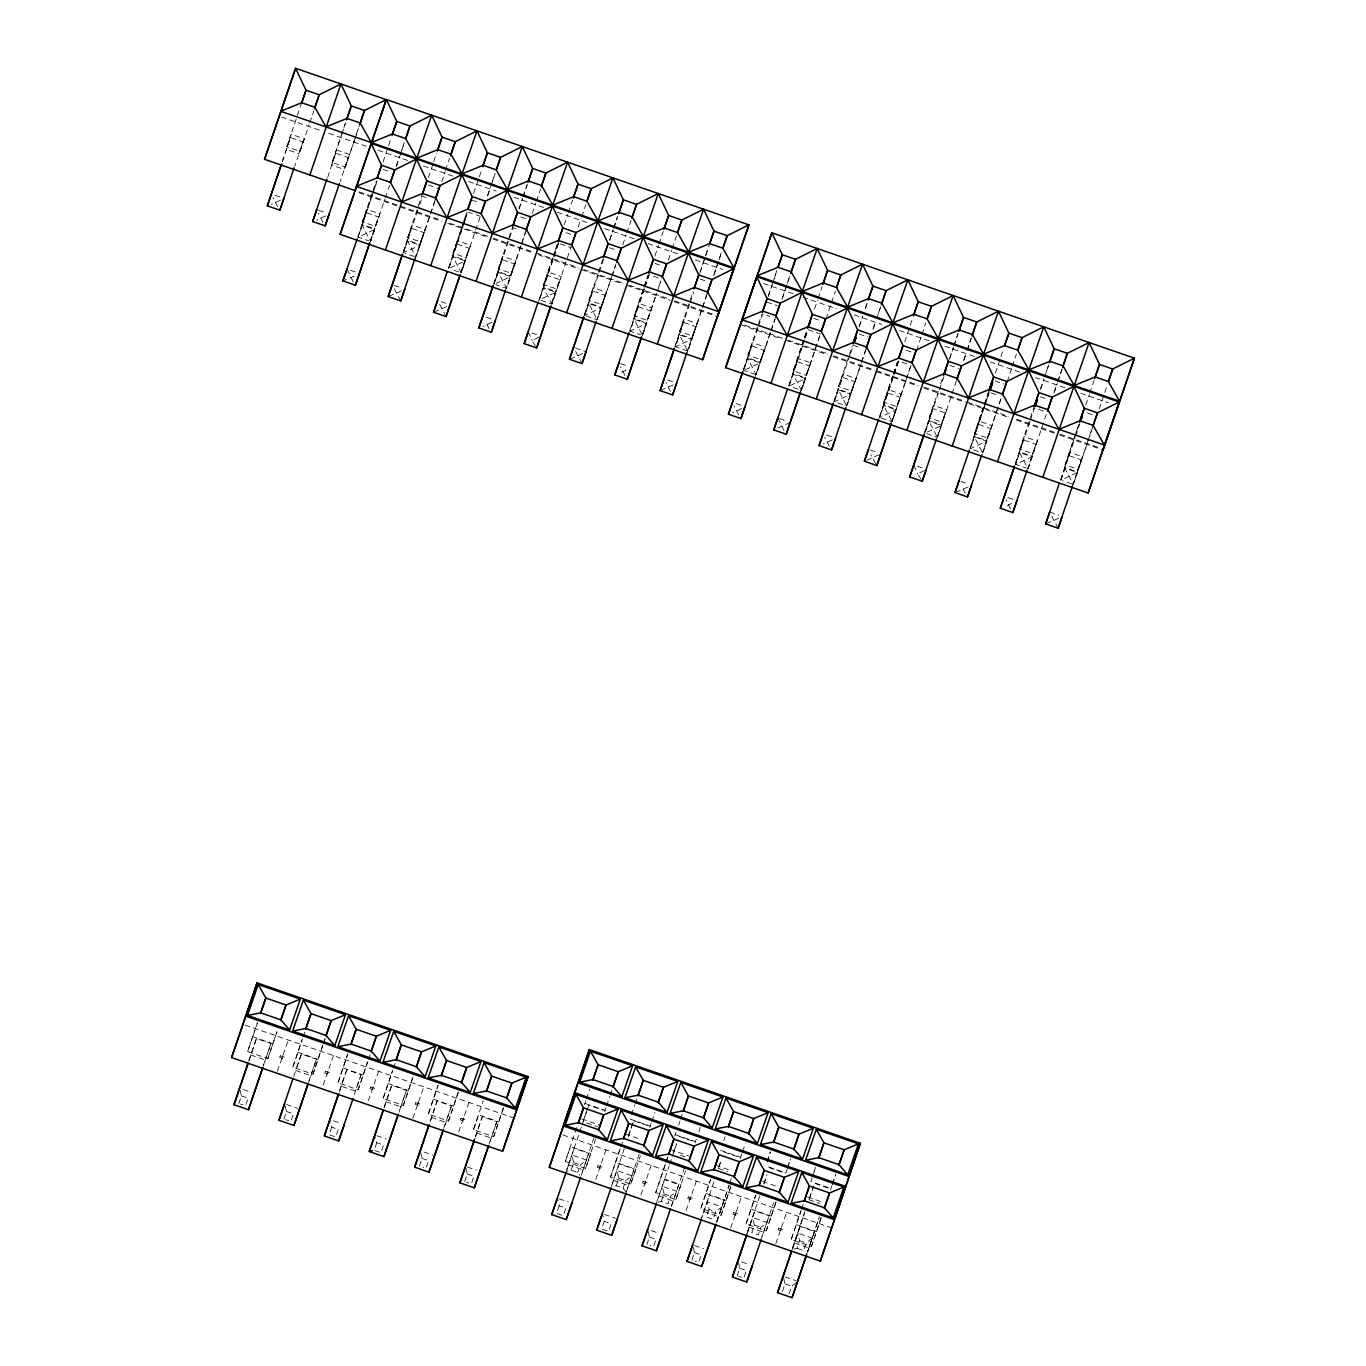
<?xml version="1.0" encoding="UTF-8"?>
<svg xmlns="http://www.w3.org/2000/svg" width="1366" height="1366" viewBox="0 0 1366 1366"><rect width="100%" height="100%" fill="white"/><g stroke="black" fill="none" stroke-linecap="round" stroke-linejoin="round"><path stroke-width="0.75" stroke-dasharray="5 3.75" d="M286.843 146.777L291.18 134.261L304.379 138.82L300.042 151.353L286.843 146.777L301.664 102.74M282.284 161.495L290.463 137.539L302.962 141.859L294.817 166.071M282.318 161.751L290.463 137.539M300.042 151.353L309.092 124.818M309.775 122.803L313.821 110.8M354.409 140.476L345.359 167.011L332.143 162.452L346.981 118.398M332.143 162.452L341.21 135.917M341.876 133.919L345.256 123.896M327.635 177.409L335.78 153.214L348.279 157.534L340.134 181.729M345.359 167.011L355.467 136.976M356.133 134.978L360.18 122.974M355.092 138.478L358.455 128.472M362.4 221.838L366.737 209.322L379.936 213.881L375.599 226.415L362.4 221.838L376.179 181.285M357.892 236.813L366.037 212.601L378.519 216.921L370.374 241.133M382.992 161.991L391.376 137.454M372.372 194.74L358.114 237.103L368.82 240.792M373.055 192.726L377.118 180.619M373.755 190.967L358.114 237.103L374.711 229.573L362.229 225.253L370.596 241.406L374.711 229.573M374.438 188.952L377.153 180.875M370.34 240.877L378.519 216.921M370.596 241.406L384.853 199.06M385.332 197.865L389.651 185.195M396.191 166.567L399.555 156.544M400.238 154.546L404.268 142.542M396.481 166.054L401.211 152.036M401.877 150.038L404.575 142.03M407.717 237.513L412.054 224.997L425.253 229.556L420.916 242.072L407.717 237.513L421.855 195.475M403.158 252.232L411.337 228.276L423.836 232.596L415.008 258.823M403.192 252.488L411.337 228.276M428.309 177.665L433.312 163.135M433.688 161.649L436.693 153.129M434.951 200.87L420.028 245.231L403.431 252.761L419.038 206.386M419.755 204.61L422.435 196.294L426.004 197.524M434.917 200.614L415.913 257.081L405.207 253.376M441.799 181.729L445.179 171.706M445.555 170.221L449.585 158.2M466.796 212.635L457.371 240.655L470.57 245.231L466.233 257.747L453.017 253.188L466.506 213.147M448.509 268.146L456.654 243.951L469.153 248.27L461.008 272.466M473.609 193.34L478.629 178.809M479.312 176.812L482.01 168.803M464.389 222.299L452.846 256.586L465.345 260.906L448.748 268.436L463.006 226.073M463.672 224.058L467.07 213.984M465.072 220.285L467.104 214.24M460.957 272.21L469.153 248.27M479.995 217.194L461.23 272.756L450.524 269.051M487.491 195.901L491.538 183.881M492.204 181.883L494.902 173.875M487.799 195.389L490.479 187.381M491.162 185.383L495.209 173.362M498.334 268.846L502.688 256.33L515.887 260.889L511.533 273.422L498.334 268.846L512.796 226.295M493.792 283.565L501.971 259.608L514.453 263.928L506.308 288.141M518.926 208.998L522.307 198.992M522.973 196.994L527.02 184.973M493.826 283.821L501.971 259.608M519.234 208.503L522.597 198.48M523.28 196.482L527.31 184.461M276.888 1032.115L267.821 1058.582L247.622 1051.598L257.406 1022.536M247.622 1051.598L257.337 1023.202M526.371 229.368L506.547 288.414L495.841 284.726M520.839 246.324L506.547 288.414L498.163 272.261L510.662 276.581L496.063 283.377M521.522 244.309L525.586 232.203M532.125 213.574L535.796 203.056M536.479 201.041L540.526 189.037M248.749 1060.904L256.449 1038.502L270.929 1043.522L263.553 1065.429M249.073 1060.426L256.449 1038.502M263.228 1065.907L270.929 1043.522M267.821 1058.582L276.957 1031.45M281.942 1058.24L282.318 1057.113M282.506 1056.584L282.899 1055.44M552.718 257.986L547.988 272.005L561.204 276.564L556.85 289.08L543.651 284.521L552.41 258.498M555.108 250.49L557.123 244.48M553.384 255.988L557.43 243.968M538.46 301.51L547.288 275.283L559.77 279.603L551.625 303.798M564.243 224.673L567.915 214.155M568.29 212.652L572.627 200.136M558.37 243.302L539.365 299.769L551.864 304.089L555.962 292.239L543.48 287.919L558.421 243.558M322.7 1045.793L313.002 1074.188L292.802 1067.205L301.92 1040.089M292.802 1067.205L302.501 1038.809M303.15 1036.879L305.113 1031.074M551.591 303.542L559.77 279.603M571.671 245.043L551.864 304.089L543.48 287.919L539.365 299.769L555.962 292.239M578.125 227.234L581.113 218.714M581.796 216.716L585.826 204.695M293.69 1076.442L301.391 1054.04L316.417 1059.248L309.04 1081.155M308.716 1081.633L316.417 1059.248M313.002 1074.188L322.769 1045.144M323.435 1043.197L325.381 1037.392M323.349 1043.863L325.313 1038.058M327.106 1073.864L327.481 1072.72M327.686 1072.208L328.062 1071.064M588.968 300.196L593.305 287.663L606.504 292.239L602.167 304.755L588.968 300.196L598.035 273.644M598.393 272.158L602.748 259.642M584.426 314.897L592.605 290.958L605.087 295.278L596.942 319.473M609.56 240.348L612.924 230.325M613.607 228.327L617.637 216.323M584.46 315.153L592.605 290.958M609.851 239.835L613.232 229.829M613.897 227.815L617.278 217.809M603.687 258.977L584.682 315.444L597.181 319.764L611.473 277.657M367.881 1061.416L358.165 1089.812L337.965 1082.828L347.749 1053.767M337.965 1082.828L347.681 1054.432M615.946 264.201L597.181 319.764L588.797 303.594L601.279 307.913L584.682 315.444L588.797 303.594M612.139 275.642L615.537 265.55M622.759 244.907L626.123 234.901M626.806 232.886L631.143 220.37M339.758 1090.136L346.793 1069.749L361.102 1074.683L353.384 1097.086M339.417 1091.656L346.793 1069.749M358.165 1089.812L367.3 1062.697M368.53 1059.487L370.476 1053.664M372.269 1089.487L372.662 1088.343M372.85 1087.814L373.225 1086.687M643.335 289.319L638.622 303.337L651.821 307.896L647.484 320.429L634.285 315.853L647.757 275.812M644.018 287.321L648.065 275.3M629.777 330.828L637.922 306.616L650.404 310.936L642.225 334.892M654.877 256.005L658.549 245.487M658.924 244.002L663.261 231.469M644.257 288.755L629.999 331.101L640.705 334.807M644.94 286.74L649.004 274.634L661.503 278.954M644.291 289.011L629.999 331.101L646.596 323.588L634.114 319.268L642.498 335.421L646.596 323.588M644.974 286.997L649.038 274.89M413.044 1077.04L403.329 1105.436L383.129 1098.452L392.264 1071.337M383.129 1098.452L392.845 1070.056M393.493 1068.11L395.457 1062.304M642.259 335.148L656.243 294.39M658.941 286.382L662.305 276.376M642.498 335.421L656.739 293.075M657.456 291.317L660.82 280.969M668.367 260.069L671.748 250.063M672.123 248.561L676.46 236.045M384.034 1107.672L391.735 1085.287L406.402 1090.358L399.026 1112.265M384.358 1107.211L391.735 1085.287M399.367 1110.763L406.402 1090.358M403.329 1105.436L412.464 1078.32M417.45 1105.094L418.406 1102.311L418.013 1103.438M679.602 331.528L683.939 319.012L697.138 323.571L692.801 336.087L679.602 331.528L693.074 291.487M675.043 346.23L683.222 322.291L695.721 326.611L686.859 352.565M700.195 271.68L704.907 257.662M705.573 255.664L708.271 247.656M675.077 346.486L683.222 322.291M699.819 273.166L705.197 257.149M705.88 255.152L709.244 245.146M689.574 304.43L675.316 346.776L687.798 351.096L702.09 308.989M690.291 302.654L693.638 292.324M458.208 1092.663L448.509 1121.059L428.309 1114.075L438.093 1085.014M428.309 1114.075L438.008 1085.68M706.803 294.629L687.798 351.096L679.431 334.926L691.913 339.246L675.316 346.776L679.431 334.926M702.773 306.974L706.837 294.885M714.059 274.242L722.153 250.217M713.684 275.727L718.414 261.726M719.079 259.711L721.777 251.703M430.102 1121.384L437.137 1100.979L451.429 1105.931L444.052 1127.838M430.427 1120.905L437.137 1100.979M443.728 1128.316L451.429 1105.931M448.509 1121.059L458.293 1091.997M462.613 1120.718L463.006 1119.574M463.194 1119.061L463.569 1117.917M503.388 1108.27L493.672 1136.666L473.473 1129.682L483.257 1100.637M475.266 1137.007L482.3 1116.603L496.78 1121.606L489.404 1143.53M475.59 1136.529L482.3 1116.603M747.919 355.16L752.273 342.627L765.472 347.203L761.118 359.719L747.919 355.16L761.699 314.607M743.377 369.862L751.556 345.922L764.038 350.242L755.227 376.453M768.512 295.312L771.892 285.289M772.558 283.291L777.271 269.273M743.411 370.118L751.556 345.922M768.136 296.798L773.532 280.781M774.198 278.784L776.895 270.775M757.891 328.045L743.65 370.408L756.132 374.728L770.424 332.621M758.608 326.286L762.655 313.924L769.792 316.4M489.079 1144.008L496.78 1121.606M493.672 1136.666L503.456 1107.621M770.39 332.365L756.132 374.728L747.748 358.558L760.247 362.878L743.65 370.408L747.748 358.558M771.073 330.35L774.898 319.166M771.107 330.606L775.171 318.5M782.394 297.873L789.804 275.847M782.018 299.359L786.731 285.34M787.414 283.343L790.111 275.334M803.652 340.288L797.573 358.302L810.789 362.861L806.435 375.394L793.236 370.818L808.057 326.781M804.318 338.273L807.016 330.265M788.728 385.793L796.873 361.58L809.355 365.9L800.493 391.871M814.512 308.972L817.5 300.452M818.166 298.454L822.212 286.433M804.608 339.946L793.065 374.233L805.547 378.553L788.95 386.066L802.525 345.735M805.24 337.675L807.955 329.599L820.454 333.919M805.291 337.931L808.006 329.855M801.21 390.113L819.924 335.336M819.771 335.934L801.449 390.386L790.743 386.698M825.986 319.029L835.411 291.009M565.353 1161.459L570.493 1146.62L590.693 1153.604L585.553 1168.442L565.353 1161.459L577.733 1124.645M584.46 1104.735L585.758 1100.859M586.407 1098.93L589.668 1089.231M581.335 1127.121L566.258 1171.43L571.09 1170.184L577.767 1172.489L579.747 1175.136M582.018 1125.14L588.712 1105.214L603.209 1110.216M838.553 386.493L842.89 373.977L856.089 378.536L851.752 391.052L838.553 386.493L852.333 345.94M834.011 401.194L842.19 377.255L854.672 381.575L846.527 405.77M859.146 326.645L862.509 316.639M865.207 308.631L867.222 302.62M834.045 401.45L842.19 377.255M859.436 326.132L862.817 316.127M865.515 308.118L867.53 302.108M849.891 355.348L834.267 401.741L846.766 406.061L861.058 363.954M850.591 353.589L853.272 345.274L858.633 347.118M581.284 1175.289L593.817 1138.117M585.553 1168.442L595.9 1138.1M604.66 1111.719L605.958 1107.843M606.606 1105.914L609.868 1096.215M610.448 1094.951L612.48 1088.48M865.771 349.594L846.766 406.061L838.383 389.891L850.864 394.211L834.267 401.741L838.383 389.891M861.724 361.939L865.805 349.85M873.028 329.206L875.708 321.198M878.406 313.19L880.438 307.179M873.318 328.694L876.016 320.686M876.682 318.688L880.728 306.667M599.657 1168.101L600.033 1166.974M600.237 1166.444L600.613 1165.318M620.232 1148.686L615.656 1162.244L635.856 1169.228L630.716 1184.066L610.517 1177.065L619.652 1149.95M620.881 1146.74L622.828 1140.934M631.587 1114.536L634.849 1104.855M635.429 1103.574L637.444 1097.103M624.279 1148.652L611.2 1186.986L619.122 1163.917L634.148 1169.108L626.243 1192.177L623.101 1188.164L616.186 1185.773L612.873 1186.576M628.292 1136.683L633.67 1120.752L648.696 1125.943M892.92 375.616L888.207 389.634L901.406 394.211L897.069 406.726L883.87 402.167L892.63 376.128M893.296 374.13L897.342 362.11M893.603 373.618L897.65 361.614M879.362 417.125L887.507 392.93L899.989 397.25L891.81 421.189M904.753 341.807L912.847 317.783M898.589 360.931L879.584 417.415L892.066 421.735L896.181 409.885L883.7 405.565L898.623 361.187M626.243 1192.177L639.971 1151.845M630.716 1184.066L640.432 1155.67M649.823 1127.343L651.138 1123.467M651.787 1121.52L654.98 1112.505M891.844 421.445L910.541 366.686M911.088 365.251L892.066 421.735L883.7 405.565L879.584 417.415L896.181 409.885M916.62 350.379L921.333 336.36M921.999 334.363L925.738 322.854M644.82 1183.724L645.213 1182.58M645.401 1182.068L645.794 1180.924M665.396 1164.293L660.837 1177.851L681.036 1184.834L675.897 1199.672L655.68 1192.689L665.464 1163.627M666.113 1161.698L668.076 1155.892M666.045 1162.364L668.008 1156.541M674.804 1135.966L676.102 1132.107M678.646 1125.021L679.944 1121.145M680.592 1119.198L682.556 1113.392M656.602 1202.678L668.999 1166.342M669.664 1164.344L671.679 1158.368M672.345 1156.37L676.375 1144.418M929.187 417.825L933.524 405.309L946.723 409.868L942.386 422.401L929.187 417.825L938.237 391.291M940.628 383.795L942.95 377.272M923.945 434.559L932.807 408.588L945.306 412.908L937.161 437.12M949.78 357.977L953.144 347.971M953.81 345.974L957.856 333.953M924.662 432.8L932.807 408.588M949.404 359.48L953.434 347.459M954.117 345.461L958.164 333.441M943.906 376.606L924.902 433.073L937.383 437.393L941.498 425.56L929.017 421.24L924.902 433.073L941.498 425.56M684.639 1167.298L670.911 1207.629L678.817 1184.544L664.508 1179.609L657.234 1200.851M675.897 1199.672L685.664 1170.628M695.004 1142.966L696.301 1139.09M698.846 1132.004L700.212 1127.462M956.388 380.926L937.383 437.393L929.017 421.24M963.645 360.539L966.343 352.53M967.008 350.533L971.055 338.512M963.952 360.026L966.65 352.018M967.316 350.02L971.363 338.017M690.001 1199.348L690.376 1198.204M690.581 1197.692L690.957 1196.548M730.776 1186.9L721.06 1215.296L700.86 1208.312L710.644 1179.251M700.86 1208.312L710.559 1179.917M723.809 1140.627L725.107 1136.751M713.94 1181.88L701.543 1218.216L709.466 1195.148L724.117 1200.219L716.211 1223.287L728.949 1185.432M718.636 1167.93L721.316 1159.956M983.554 406.966L978.841 420.967L992.04 425.543L987.703 438.059L974.487 433.5L989.325 389.447M984.237 404.951L988.267 392.947M969.98 448.458L978.124 424.263L990.623 428.582L982.478 452.778M995.387 373.14L1003.481 349.115M985.825 402.355L970.219 448.748L980.925 452.453M986.508 400.34L989.223 392.281M984.51 406.641L970.219 448.748L986.815 441.218L974.317 436.898L982.7 453.068L986.815 441.218M985.176 404.626L989.257 392.537M729.632 1183.434L731.63 1177.458M716.74 1222.143L729.29 1184.954M721.06 1215.296L730.844 1186.234M740.167 1158.573L742.062 1153.433M742.711 1151.487L745.392 1143.086M987.703 438.059L998.478 406.026M999.144 404.029L1002.524 394.023M982.7 453.068L1001.705 396.601M1007.237 381.712L1011.66 368.205M1012.326 366.208L1016.372 354.187M735.164 1214.955L735.557 1213.828M735.745 1213.298L736.12 1212.171M775.939 1202.524L766.224 1230.92L746.024 1223.936L755.808 1194.874M767.094 1161.407L770.356 1151.709M746.024 1223.936L755.74 1195.54M767.026 1162.056L770.287 1152.375M747.151 1233.242L754.852 1210.839L769.16 1215.791L761.886 1237.033M746.946 1233.908L759.684 1196.053M764.038 1183.622L766.719 1175.648M1019.804 449.175L1024.159 436.642L1037.357 441.201L1033.003 453.734L1019.804 449.175L1033.96 407.119M1015.262 463.877L1023.441 439.937L1035.923 444.24L1027.778 468.453M1040.397 389.327L1043.778 379.304M1046.458 371.296L1048.49 365.285M1015.297 464.133L1023.441 439.937M1040.704 388.815L1044.068 378.792M1044.751 376.794L1048.781 364.79M1029.776 422.06L1015.536 464.423L1026.242 468.111M1030.493 420.301L1034.54 407.939L1043.453 411.029M761.255 1238.86L773.651 1202.524M766.224 1230.92L776.008 1201.858M787.294 1168.391L790.555 1158.692M787.226 1169.04L785.928 1172.916L767.555 1166.564M787.875 1167.11L790.487 1159.358M1028.017 468.743L1032.133 456.893L1019.634 452.573L1028.017 468.743L1047.842 409.68M1054.279 391.888L1056.977 383.88M1057.643 381.865L1062.355 367.864M1053.903 393.374L1057.267 383.368M1057.95 381.353L1061.997 369.349M780.345 1230.578L780.72 1229.451M780.908 1228.922L781.301 1227.778M821.103 1218.148L811.404 1246.526L791.204 1239.543L800.971 1210.498M814.221 1171.208L815.519 1167.332M791.204 1239.543L800.903 1211.147M801.552 1209.217L803.515 1203.412M812.189 1177.68L810.892 1181.556L831.091 1188.54M812.838 1175.75L815.451 1167.998M792.109 1249.531L804.847 1211.676M792.639 1248.387L804.506 1213.196M809.201 1199.246L814.563 1183.297L829.06 1188.318M1078.901 424.28L1069.458 452.317L1082.675 456.876L1078.32 469.409L1065.121 464.833L1078.594 424.792M1060.614 479.808L1068.758 455.595L1081.24 459.915L1072.378 485.886M1085.714 404.985L1089.385 394.467M1089.761 392.981L1094.098 380.448M1060.836 480.081L1064.951 468.248L1077.433 472.551L1060.836 480.081L1075.093 437.735M1075.81 435.976L1079.84 423.614M807.272 1252.554L819.344 1216.679M807.801 1251.393L819.002 1218.199M811.404 1246.526L821.171 1217.482M830.511 1189.82L831.809 1185.944M832.457 1183.998L835.719 1174.316M832.389 1184.663L835.65 1174.982M1078.32 469.409L1093.142 425.355M1092.339 427.934L1073.335 484.401L1062.628 480.695M1099.22 409.049L1106.631 387.022M302.962 141.859L298.847 153.709L286.365 149.389M335.78 153.214L331.682 165.064L344.164 169.384L348.279 157.534M366.037 212.601L361.922 224.451L374.404 228.771M403.431 252.761L407.546 240.911L420.028 245.231L415.913 257.081L407.546 240.911M423.836 232.596L419.721 244.446L407.239 240.126M453.017 253.188L457.371 240.655M456.654 243.951L452.556 255.801L465.038 260.103M448.748 268.436L452.846 256.586L461.23 272.756L465.345 260.906M498.163 272.261L494.065 284.111L513.07 227.627L518.414 229.488M514.453 263.928L510.355 275.778L497.856 271.458M238.828 1103.489L241.441 1095.925L239.682 1088.326M543.651 284.521L547.988 272.005M547.288 275.283L543.173 287.133L555.672 291.453M277.4 1071.303L288.26 1040.004M301.391 1054.04L295.705 1070.466L310.731 1075.657M283.906 1119.078L286.536 1111.514L285.101 1105.777M323.23 1085.065L333.441 1055.611M605.087 295.278L600.972 307.111L588.49 302.791M331.733 1127.138L329.121 1134.702L335.695 1136.99L338.324 1129.426L331.733 1127.138L330.452 1121.452M361.102 1074.683L355.399 1091.11L341.09 1086.158M634.285 315.853L638.622 303.337M637.922 306.616L633.807 318.466L646.289 322.786M368.393 1100.672L378.604 1071.234M376.777 1142.727L374.164 1150.274L380.909 1152.614L383.539 1145.05L376.777 1142.727L375.428 1137.007M412.908 1118.156L423.767 1086.858M695.721 326.611L691.606 338.461L679.124 334.141M419.447 1165.949L422.077 1158.385L420.796 1152.699M458.737 1131.919L468.948 1102.482M473.473 1129.682L478.629 1114.844L498.829 1121.845M464.679 1181.573L467.292 1174.026L465.977 1168.323M764.038 350.242L759.94 362.075L747.441 357.755M793.236 370.818L797.573 358.302M796.873 361.58L792.758 373.43L805.257 377.75M788.95 386.066L793.065 374.233L801.449 390.386L805.547 378.553M583.026 1121.623L588.712 1105.214M566.89 1169.62L574.164 1148.362L588.661 1153.382L581.37 1174.623M571.09 1170.184L573.703 1162.62L571.961 1155.021L586.441 1160.024L580.379 1164.925L577.767 1172.489M559.172 1205.785L556.543 1213.35L563.219 1215.655L565.831 1208.09L559.172 1205.785L557.413 1198.187M854.672 381.575L850.557 393.425L838.075 389.105M595.781 1179.302L605.992 1149.865M610.517 1177.065L615.656 1162.244M628.599 1135.334L633.67 1120.752M883.87 402.167L888.207 389.634M887.507 392.93L883.392 404.763L895.874 409.083M616.186 1185.773L618.798 1178.226L616.903 1170.56L631.929 1175.767L625.73 1180.617L623.101 1188.164M604.25 1221.375L601.638 1228.939L608.553 1231.329L611.183 1223.765L604.25 1221.375L602.833 1215.638M640.944 1194.926L651.155 1165.471M655.68 1192.689L660.837 1177.851M673.37 1152.87L676.529 1143.735M661.383 1201.414L663.996 1193.85L662.288 1186.269L676.597 1191.203L670.586 1196.121L667.974 1203.685L661.383 1201.414L658.19 1202.251M646.835 1244.563L649.465 1237.015L648.167 1231.312M945.306 412.908L941.191 424.758L928.709 420.438M686.108 1210.532L696.318 1181.095M718.943 1166.581L721.47 1159.29M974.487 433.5L978.841 420.967M978.124 424.263L974.026 436.113L986.508 440.433L990.623 428.582M709.039 1209.422L706.427 1216.986L713.172 1219.326L715.801 1211.762L721.914 1206.878L707.246 1201.807L709.039 1209.422L715.801 1211.762M691.879 1260.135L694.509 1252.588L693.143 1246.868M730.639 1228.017L741.499 1196.718M763.714 1184.1L766.872 1174.982M747.578 1232.098L752.632 1217.499L766.941 1222.45L760.93 1227.368L758.318 1234.932L751.727 1232.644L754.339 1225.08L752.632 1217.499M1019.634 452.573L1015.536 464.423L1032.133 456.893M737.179 1275.81L739.791 1268.246L738.511 1262.56M1035.923 444.24L1031.825 456.09L1019.326 451.77M775.803 1243.641L786.662 1212.342M809.509 1197.897L813.299 1186.952M792.741 1247.704L797.812 1233.122L812.292 1238.125L807.869 1250.897M1065.121 464.833L1069.458 452.317M1068.758 455.595L1064.643 467.445L1077.142 471.765L1081.24 459.915M793.714 1249.122L796.941 1248.285L799.554 1240.721L797.812 1233.122M782.394 1291.433L785.023 1283.886L783.691 1278.183M812.292 1238.125L806.23 1243.026L803.618 1250.59L796.941 1248.285M789.07 1293.756L791.682 1286.191L797.744 1281.291M1077.433 472.551L1073.335 484.401L1064.951 468.248M280.525 200.187L271.356 204.405M325.825 215.845L316.673 220.08M354.357 276.171L342.917 280.935M401.399 290.907L388.234 296.593M446.699 306.582L433.551 312.268M492.016 322.256L482.864 326.474M535.54 346.11L532.194 340.68L539.058 336.992M582.65 353.589L571.483 358.541M626.243 370.186L618.815 373.481M673.284 384.922L660.12 390.608M741.601 408.554L732.449 412.771M790.351 422.384L773.754 429.897M832.236 439.886L823.083 444.121M879.26 454.639L864.388 461.247M921.077 479.415L917.713 473.985L926.302 469.375M968.17 486.894L957.02 491.845M1011.779 503.491L1004.334 506.786M1058.804 518.226L1045.639 523.912M378.092 150.26L407.649 160.471M423.409 165.935L452.966 176.146M468.726 181.593L496.302 191.138M514.043 197.267L543.6 207.478M557.379 212.259L588.9 223.153M604.66 228.6L634.217 238.828M648.013 243.592L679.534 254.486M695.294 259.933L722.887 269.478M763.628 283.565L793.185 293.792M803.02 297.19L836.521 308.767M854.245 314.897L881.838 324.442M899.562 330.572L929.119 340.8M944.879 346.247L974.436 356.458M990.196 361.905L1019.753 372.133M1035.513 377.579L1065.07 387.79M1080.83 393.254L1108.407 402.782M281.43 116.981L320.822 130.607M328.711 133.339L366.139 146.282M336.497 149.936L349.696 154.495M383.009 169.401L390.147 171.86M428.326 185.059L439.032 188.764M471.851 200.119L478.988 202.578M520.736 217.023L526.098 218.867M566.053 232.681L571.415 234.542M609.577 247.741L616.715 250.2M654.895 263.416L662.032 265.875M700.212 279.074L707.349 281.55M766.753 302.091L777.459 305.796M813.863 318.38L819.207 320.225M859.163 334.038L868.093 337.129M906.273 350.328L911.617 352.172M949.797 365.371L958.71 368.461M995.114 381.046L1004.027 384.136M1040.431 396.721L1047.568 399.179M1087.524 413.01L1092.885 414.854M467.753 211.969L480.234 216.272M560.162 243.916L570.868 247.622M902.158 362.178L907.519 364.022M990.999 392.896L996.36 394.74M359.241 191.889L398.65 205.498M400.631 206.181L442.003 220.489M449.875 223.221L489.284 236.847M493.228 238.213L532.62 251.822M536.565 253.188L577.938 267.497M583.845 269.546L623.255 283.172M629.163 285.204L668.572 298.83M674.48 300.879L713.889 314.504M744.777 325.193L782.206 338.136M788.114 340.168L827.523 353.794M833.431 355.843L874.803 370.152M876.784 370.835L918.157 385.144M924.065 387.176L965.438 401.484M967.401 402.167L1008.774 416.476M1016.663 419.208L1056.072 432.834M1059.999 434.183L1099.408 447.809M358.951 192.726L398.36 206.351M400.323 207.034L441.696 221.343M447.621 223.375L487.013 237.001M492.921 239.05L532.33 252.676M538.238 254.725L579.611 269.034M581.592 269.7L622.964 284.008M626.909 285.374L670.245 300.366M674.189 301.732L717.526 316.707M740.543 324.664L781.915 338.973M785.86 340.339L827.233 354.648M833.14 356.697L872.55 370.323M876.494 371.672L917.867 385.98M923.775 388.029L965.147 402.338M969.092 403.704L1008.484 417.33M1016.372 420.045L1055.764 433.671M1059.709 435.037L1103.062 450.029M275.027 195.253L283.957 198.343M318.568 210.296L325.706 212.772M350.584 270.314L357.721 272.79M394.125 285.374L401.262 287.833M441.218 301.647L446.58 303.508M486.535 317.322L491.88 319.166M531.852 332.997L537.197 334.841M575.376 348.04L586.082 351.745M620.693 363.715L627.831 366.173M667.786 380.004L674.924 382.463M736.12 403.619L743.258 406.095M779.644 418.679L786.782 421.138M826.754 434.969L833.892 437.427M870.279 450.012L877.416 452.488M917.371 466.301L924.509 468.76M960.913 481.344L968.05 483.82M1008.006 497.634L1015.143 500.11M1049.754 512.062L1058.667 515.153M585.041 1103.455L605.24 1110.438M630.204 1119.078L650.404 1126.062M675.385 1134.702L695.584 1141.686M720.548 1150.326L740.748 1157.309M679.056 1136.444L693.365 1141.395M723.997 1151.982L738.665 1157.053M769.4 1167.691L783.708 1172.626M581.728 1118.925L600.101 1125.277M625.065 1133.917L641.593 1139.637M670.228 1149.54L688.601 1155.875M715.408 1165.147L731.937 1170.867M762.416 1181.402L777.1 1186.491M807.579 1197.026L822.281 1202.097M586.646 1122.869L597.505 1126.626M680.524 1155.329L687.679 1157.805M718.311 1168.408L727.48 1171.567M808.877 1199.724L819.737 1203.48M245.06 1025.063L514.111 1118.088M562.775 1134.924L831.843 1227.949M252.778 1036.76L272.978 1043.744M297.942 1052.383L318.141 1059.367M343.105 1067.99L363.305 1074.974M388.286 1083.614L408.485 1090.597M433.449 1099.237L453.649 1106.221M706 1193.474L726.2 1200.458M751.18 1209.098L771.38 1216.082M796.344 1224.721L816.544 1231.705M573.703 1162.62L580.379 1164.925M618.798 1178.226L625.73 1180.617M663.996 1193.85L670.586 1196.121M754.339 1225.08L760.93 1227.368M799.554 1240.721L806.23 1243.026M250.763 1054.928L265.243 1059.931M386.049 1101.696L400.716 1106.767M431.434 1117.405L445.743 1122.34M476.614 1133.012L491.094 1138.032M568.478 1164.788L582.958 1169.791M613.419 1180.326L628.445 1185.517M658.822 1196.018L673.131 1200.97M703.763 1211.557L718.431 1216.628M749.166 1227.266L763.457 1232.2M243.302 1089.573L250.541 1092.083M286.519 1104.513L297.788 1108.407M333.594 1120.786L340.749 1123.262M376.811 1135.727L385.963 1138.902M423.938 1152.033L432.885 1155.124M467.343 1167.042L476.392 1170.167M559.223 1198.802L568.273 1201.943M604.233 1214.374L615.503 1218.267M651.326 1230.664L658.48 1233.122M694.526 1245.587L703.695 1248.763M741.67 1261.894L748.824 1264.37M785.074 1276.903L795.934 1280.659M241.441 1095.925L248.117 1098.23L245.487 1105.794L240.484 1104.052M286.536 1111.514L293.451 1113.905L290.838 1121.469L285.648 1119.676M422.077 1158.385L428.668 1160.656L426.038 1168.22L422.743 1167.076M467.292 1174.026L473.968 1176.331L471.338 1183.878L466.335 1182.153M649.465 1237.015L656.039 1239.286L653.426 1246.851L650.131 1245.707M694.509 1252.588L701.253 1254.91L698.641 1262.474L695.26 1261.313M739.791 1268.246L746.382 1270.517L743.77 1278.081L738.818 1276.373M785.023 1283.886L791.682 1286.191M1058.138 528.232L1050.539 513.855M1010.584 508.955L1005.991 499.973M965.267 493.28L961.459 486.091M875.76 463.757L870.842 454.758M829.316 446.272L824.74 437.291M784.016 430.597L777.869 418.064M738.699 414.94L734.105 405.958M670.365 391.308L665.788 382.326M625.047 375.633L620.471 366.669M581.967 363.595L573.6 347.425M489.113 328.625L485.306 321.437M446.033 316.588L437.649 300.418M400.716 300.913L393.118 286.536M322.922 222.231L318.346 213.267M353.162 281.635L347.015 269.085M277.605 206.556L273.029 197.592M913.803 465.072L917.713 473.985M528.283 331.75L532.194 340.68M280.252 1055.798L279.671 1057.455L284.196 1059.026L284.777 1057.369L280.252 1055.798M325.415 1071.422L324.852 1073.078L329.36 1074.649L329.94 1072.976L325.415 1071.422M370.596 1087.046L370.015 1088.702L374.54 1090.256L375.104 1088.6L370.596 1087.046M415.759 1102.652L415.196 1104.326L419.704 1105.879L420.284 1104.223L415.759 1102.652M460.94 1118.276L460.359 1119.932L464.867 1121.503L465.447 1119.847L460.94 1118.276M597.966 1165.659L597.403 1167.315L601.911 1168.886L602.491 1167.23L597.966 1165.659M643.147 1181.283L642.566 1182.939L647.091 1184.51L647.655 1182.854L643.147 1181.283M688.31 1196.906L687.747 1198.563L692.255 1200.116L692.835 1198.46L688.31 1196.906M733.491 1212.53L732.91 1214.186L737.435 1215.74L737.999 1214.084L733.491 1212.53M778.654 1228.136L778.074 1229.793L782.598 1231.364L783.179 1229.707L778.654 1228.136M800.015 1226.463L794.329 1242.872L808.809 1247.892L814.512 1231.466L800.015 1226.463"/><path stroke-width="1.5" d="M355.177 190.625L264.543 159.293L295.602 68.3L386.236 99.633L355.023 191.36M301.954 102.228L306.001 90.207L295.602 68.3L264.543 159.293M283.957 198.343L279.842 210.176L267.36 205.856L280.935 165.525M281.652 163.766L267.36 205.856M279.842 210.176L294.1 167.83M314.487 108.785L319.2 94.783L340.919 83.975L351.318 105.882L346.605 119.901M309.86 174.95L340.919 83.975M329.257 214.001L325.159 225.851L312.677 221.531L326.918 179.185M325.159 225.851L339.417 183.505M359.804 124.46L364.517 110.441L386.236 99.633M340.1 234.354L371.176 143.362L733.679 268.709L702.619 359.702L340.1 234.354L354.34 193.323M370.749 145.633L372.901 139.537M381.524 113.634L383.675 107.538M377.528 177.29L381.558 165.269L371.176 143.362M369.691 243.148L355.399 285.238L342.917 280.935L357.209 238.828M392.042 135.456L396.772 121.437L386.373 99.53L748.892 224.878L717.816 315.87M355.399 285.238L369.657 242.892M390.727 181.849L394.757 169.845L416.476 159.037L426.875 180.944L422.162 194.962M405.924 138.017L409.971 126.013L431.69 115.205L442.072 137.112L437.359 151.131M385.417 250.012L416.476 159.037M404.831 289.063L400.716 300.913L388.234 296.593L402.475 254.247M402.526 254.503L388.234 296.593M400.716 300.913L414.974 258.567M435.361 199.521L440.074 185.503L461.793 174.694L472.192 196.619L468.145 208.622M450.558 155.69L455.288 141.671L476.99 130.863L487.389 152.787L482.676 166.806M430.734 265.687L461.793 174.694M460.325 274.481L446.033 316.588L433.551 312.268L447.126 271.919M446.033 316.588L459.608 276.239M481.344 213.198L485.391 201.178L507.11 190.369L517.509 212.276L512.796 226.295M496.558 169.367L500.588 157.346L522.307 146.538L532.706 168.445L527.993 182.463M476.051 281.362L507.11 190.369M231.588 1057.557L257.064 982.871L528.079 1076.579L502.603 1151.265L231.588 1057.557L236.762 1042.617M257.064 982.871L237.155 1041.49M495.448 320.412L491.35 332.245L478.851 327.925L493.109 285.579M493.143 285.836L478.851 327.925M260.599 1013.504L265.807 998.017L258.208 984.527L247.485 1015.45L289.592 1029.998L300.315 999.075L258.208 984.527M491.35 332.245L505.608 289.899M525.995 230.854L530.708 216.852L552.427 206.044L562.826 227.951L558.096 241.97M541.192 187.04L545.905 173.021L567.624 162.213L578.023 184.12L573.31 198.138M262.887 1067.427L248.475 1109.738L233.996 1104.735L248.066 1062.885M247.724 1064.404L233.996 1104.735M521.368 297.02L552.427 206.044M248.475 1109.738L262.562 1067.905M280.798 1020.487L286.006 1005L300.315 999.075M550.942 305.813L536.667 347.92L524.168 343.6L537.743 303.269M305.762 1029.127L310.987 1013.64L303.372 1000.134L292.648 1031.057L334.755 1045.622L345.478 1014.699L303.372 1000.134M536.667 347.92L550.242 307.589M571.978 244.531L576.025 232.51L597.745 221.702L608.126 243.626L603.413 257.628M587.175 200.7L591.222 188.679L612.941 177.87L623.34 199.795L618.61 213.796M308.375 1083.153L293.963 1125.464L278.937 1120.274L293.024 1078.44M566.685 312.694L597.745 221.702M293.963 1125.464L308.05 1083.631M325.962 1036.111L331.187 1020.624L345.478 1014.699M586.082 351.745L581.967 363.595L569.485 359.275L583.743 316.912M583.777 317.168L569.485 359.275M350.925 1044.751L356.15 1029.247L348.552 1015.758L337.812 1046.68L379.936 1061.245L390.659 1030.323L348.552 1015.758M581.967 363.595L596.225 321.232M616.612 262.204L621.342 248.185L643.062 237.377L653.443 259.284L648.73 273.302M631.826 218.372L636.539 204.354L658.258 193.545L668.657 215.452L663.927 229.471M344.334 1124.508L338.631 1140.917L324.34 1135.966L338.409 1094.132M338.751 1093.654L324.34 1135.966M611.985 328.369L643.062 237.377M338.631 1140.917L353.043 1098.605M371.142 1051.735L376.35 1036.231L390.659 1030.323M641.576 337.163L627.284 379.253L614.802 374.933L629.06 332.587M396.106 1060.375L401.314 1044.87L393.715 1031.381L382.992 1062.304L425.099 1076.869L435.822 1045.946L393.715 1031.381M627.284 379.253L641.542 336.907M662.612 275.864L666.642 263.86L688.362 253.051L698.76 274.959L694.048 288.977M677.809 232.032L681.856 220.028L703.575 209.22L713.957 231.127L709.927 243.131M383.368 1109.67L369.281 1151.521L383.948 1156.592L398.36 1114.263M383.026 1111.19L369.281 1151.521L372.525 1150.684M383.948 1156.592L398.018 1114.741M657.302 344.027L688.362 253.051M416.306 1067.358L421.513 1051.854L435.822 1045.946M676.716 383.078L672.601 394.928L660.12 390.608L674.377 348.262M664.9 376.743L674.411 348.518M441.269 1075.981L446.494 1060.494L438.879 1046.988L428.156 1077.928L470.263 1092.476L480.986 1061.553L438.879 1046.988M672.601 394.928L686.859 352.565M707.246 293.536L711.959 279.518L733.679 268.709M723.126 247.707L727.173 235.686L748.892 224.878L702.619 359.702M443.387 1129.836L428.975 1172.165L414.666 1167.213L428.753 1125.362M429.078 1124.884L414.666 1167.213M428.975 1172.165L443.062 1130.314M461.469 1082.965L466.694 1067.478L480.986 1061.553M725.636 367.659L756.696 276.666L1119.215 402.014L1088.156 493.006L725.636 367.659L771.892 232.835L1134.412 358.199L1103.352 449.175M486.45 1091.605L491.658 1076.101L484.059 1062.611L473.336 1093.534L515.443 1108.099L526.166 1077.176L484.059 1062.611M488.738 1145.528L474.326 1187.839L459.847 1182.836L474.6 1138.988M465.533 1166.41L474.258 1140.508M762.382 312.592L767.094 298.591L756.696 276.666M745.033 406.709L740.935 418.559L728.437 414.24L742.694 371.876M742.728 372.133L728.437 414.24M778.244 266.763L782.291 254.759L771.892 232.835L740.833 323.827M474.326 1187.839L488.413 1145.989M506.649 1098.588L511.857 1083.101L526.166 1077.176M740.935 418.559L754.51 378.211M775.581 317.168L780.293 303.15L802.013 292.341L812.411 314.248L807.682 328.267M790.777 273.337L795.49 259.318L817.21 248.51L827.608 270.417L822.895 284.435M502.603 1151.265L528.079 1076.579M507.793 1136.341L508.169 1135.197M508.357 1134.685L508.75 1133.541M770.953 383.334L802.013 292.341M800.527 392.127L786.253 434.217L773.754 429.897L787.328 389.566M809.116 324.988L810.465 320.993M786.253 434.217L800.493 391.871M821.564 330.828L825.61 318.824L847.33 308.016L857.711 329.923L852.999 343.942M836.76 286.997L840.807 274.993L862.527 264.184L872.925 286.092L868.195 300.11M549.303 1167.418L589.327 1049.566L860.358 1143.291L846.391 1184.8L820.334 1261.125L549.303 1167.418L574.779 1092.732L845.81 1186.439L820.334 1261.125M563.851 1124.252L589.327 1049.566M816.27 398.992L847.33 308.016M578.313 1123.381L583.538 1107.877L575.923 1094.388L565.2 1125.311L607.307 1139.876L618.03 1108.936L575.923 1094.388M592.861 1080.216L598.086 1064.712L590.471 1051.222L579.747 1082.145L621.854 1096.71L632.578 1065.787L590.471 1051.222M571.893 1203.19L566.207 1219.599L551.71 1214.596L566.122 1172.284M835.668 438.042L831.553 449.892L819.071 445.572L833.328 403.226M833.362 403.465L819.071 445.572M854.672 341.483L856.021 337.453L854.655 341.329M566.207 1219.599L580.601 1177.287M598.513 1130.365L603.738 1114.861L618.03 1108.936M613.061 1087.199L618.286 1071.695L632.578 1065.787M831.553 449.892L845.81 407.529M866.198 348.501L870.927 334.482L892.647 323.674L903.028 345.598L898.999 357.602M881.412 304.669L886.124 290.651L907.844 279.842L918.242 301.766L913.513 315.768M861.57 414.666L892.647 323.674M623.494 1138.988L628.702 1123.501L621.103 1109.995L610.363 1140.934L652.487 1155.482L663.21 1124.56L621.103 1109.995M638.024 1095.839L643.249 1080.335L635.634 1066.846L624.911 1097.769L667.035 1112.334L677.758 1081.411L635.634 1066.846M617.381 1218.916L611.695 1235.342L596.669 1230.134L611.063 1187.822M891.161 423.46L876.87 465.567L864.388 461.247L878.68 419.14M611.695 1235.342L626.106 1193.013M643.693 1145.972L648.901 1130.485L663.21 1124.56M658.241 1102.823L663.449 1087.319L677.758 1081.411M876.87 465.567L891.127 423.204M912.198 362.161L916.227 350.157L937.947 339.349L948.346 361.256L943.633 375.274M927.394 318.329L931.441 306.326L953.161 295.517L963.542 317.424L958.83 331.443M906.887 430.324L937.947 339.349M668.657 1154.611L673.865 1139.107L666.266 1125.618L655.543 1156.541L697.65 1171.106L708.373 1140.183L666.266 1125.618M683.205 1111.446L688.413 1095.959L680.814 1082.47L670.091 1113.392L712.198 1127.94L722.921 1097.018L680.814 1082.47M662.049 1234.369L656.363 1250.778L642.054 1245.826L656.465 1203.514M926.302 469.375L922.187 481.225L909.705 476.905L923.945 434.559M945.733 369.998L944.384 373.994L945.631 370.425M923.997 434.815L909.705 476.905M656.363 1250.778L670.45 1208.944M689.506 1159.666L694.065 1146.091L708.373 1140.183M703.405 1118.43L708.612 1102.943L722.921 1097.018M922.187 481.225L936.444 438.879M956.832 379.833L961.544 365.815L983.264 355.023L993.663 376.931L988.95 390.949M972.029 336.002L976.758 322L998.461 311.192L1008.859 333.099L1004.813 345.103M952.204 445.999L983.264 355.023M713.82 1170.235L719.045 1154.731L711.43 1141.242L700.707 1172.165L742.814 1186.73L753.554 1155.807L711.43 1141.242M728.368 1127.07L733.593 1111.565L725.978 1098.076L715.255 1128.999L757.362 1143.564L768.085 1112.641L725.978 1098.076M716.074 1224.124L701.663 1266.453L686.996 1261.381L701.407 1219.053M971.619 485.05L967.504 496.9L955.022 492.58L969.262 450.217M991.716 383.658L989.701 389.669L992.177 382.514M989.94 390.522L992.655 382.446L989.906 390.3M701.663 1266.453L715.75 1224.602M734.02 1177.219L739.245 1161.715L753.554 1155.807M748.568 1134.053L753.793 1118.566L768.085 1112.641M967.504 496.9L981.795 454.793M1002.815 393.51L1006.862 381.49L1028.581 370.681L1038.98 392.588L1034.267 406.607M1018.029 349.679L1022.058 337.658L1043.778 326.85L1054.176 348.774L1049.464 362.775M997.522 461.674L1028.581 370.681M759.001 1185.842L764.209 1170.355L756.61 1156.865L745.887 1187.788L787.994 1202.336L798.717 1171.413L756.61 1156.865M773.549 1142.693L778.757 1127.189L771.158 1113.7L760.435 1144.623L802.542 1159.188L813.265 1128.265L771.158 1113.7M752.393 1265.599L746.707 1282.025L732.398 1277.073L746.485 1235.223M746.809 1234.762L732.398 1277.073M1016.919 500.724L1012.821 512.574L1000.322 508.254L1014.579 465.891M1037.033 399.333L1035.018 405.343L1036.879 399.965M1013.948 468.162L1000.322 508.254M1035.257 406.18L1037.289 400.136M746.707 1282.025L761.118 1239.696M779.201 1192.842L784.408 1177.338L798.717 1171.413M793.748 1149.677L798.956 1134.173L813.265 1128.265M1012.821 512.574L1027.078 470.211M1047.466 411.183L1052.179 397.164L1073.898 386.356L1084.297 408.263L1079.567 422.282M1062.663 367.352L1067.375 353.333L1089.095 342.524L1099.493 364.432L1094.781 378.45M1042.839 477.332L1073.898 386.356M804.164 1201.465L809.389 1185.978L801.774 1172.472L791.051 1203.395L833.158 1217.96L843.881 1187.037L801.774 1172.472M818.712 1158.317L823.937 1142.813L816.322 1129.323L805.599 1160.246L847.705 1174.811L858.429 1143.871L816.322 1129.323M806.452 1255.388L792.058 1297.7L777.561 1292.697L791.648 1250.846M791.307 1252.366L777.561 1292.697M1062.236 516.382L1058.138 528.232L1045.639 523.912L1059.213 483.581M1081.001 419.003L1082.35 414.991M792.058 1297.7L806.794 1253.868M824.364 1208.449L829.589 1192.962L843.881 1187.037M838.912 1165.3L844.137 1149.796L858.429 1143.871M1058.138 528.232L1072.412 486.142M1093.449 424.843L1097.496 412.822L1119.215 402.014M1108.646 381.012L1112.692 369.008L1134.412 358.199L1088.156 493.006M825.508 1246.202L825.884 1245.058M826.089 1244.546L826.464 1243.402M834.882 1217.96L860.358 1143.291M301.664 102.74L306.001 90.207L319.2 94.783L314.863 107.299L326.013 126.953L346.981 118.398L360.18 122.974L371.33 142.627L392.418 133.97L405.617 138.529L416.784 158.183L437.735 149.628L450.934 154.204L462.084 173.858L483.052 165.303L496.251 169.862L507.401 189.515L528.369 180.978L541.568 185.537L552.718 205.19L573.686 196.636L586.885 201.212L598.035 220.865L618.986 212.311L632.202 216.87L643.352 236.523L664.303 227.985L677.502 232.544L688.669 252.198L709.62 243.643L722.819 248.219L733.969 267.873L280.696 111.278L301.664 102.74L314.863 107.299M346.981 118.398L351.318 105.882L364.517 110.441L360.18 122.974M312.677 221.531L316.775 209.681M371.467 142.525L386.373 99.53M377.221 177.802L381.558 165.269L394.757 169.845L390.42 182.361L401.57 202.014L422.538 193.46L435.737 198.036L446.887 217.689L467.855 209.135L481.054 213.694L492.204 233.347L513.155 224.809L526.371 229.368L537.521 249.022L558.472 240.467L571.671 245.043L582.838 264.697L603.789 256.142L616.988 260.701L628.155 280.354L649.106 271.817L662.305 276.376L673.455 296.029L694.423 287.475L707.622 292.051L718.772 311.704L356.27 186.339L377.221 177.802L390.42 182.361M392.418 133.97L396.772 121.437L409.971 126.013L405.617 138.529M342.917 280.935L347.015 269.085M416.784 158.183L431.69 115.205M422.538 193.46L426.875 180.944L440.074 185.503L435.737 198.036M437.735 149.628L442.072 137.112L455.288 141.671L450.934 154.204M462.084 173.858L476.99 130.863M467.855 209.135L472.192 196.619L485.391 201.178L481.054 213.694M483.052 165.303L487.389 152.787L500.588 157.346L496.251 169.862M433.551 312.268L437.649 300.418M507.401 189.515L522.307 146.538M513.155 224.809L517.509 212.276L530.708 216.852L526.371 229.368M528.369 180.978L532.706 168.445L545.905 173.021L541.568 185.537M247.485 1015.45L260.667 1012.855L265.807 998.017L286.006 1005L280.867 1019.839L289.592 1029.998M552.718 205.19L567.624 162.213M558.472 240.467L562.826 227.951L576.025 232.51L571.671 245.043M573.686 196.636L578.023 184.12L591.222 188.679L586.885 201.212M524.168 343.6L528.283 331.75M292.648 1031.057L305.83 1028.461L310.987 1013.64L331.187 1020.624L326.03 1035.445L334.755 1045.622M278.937 1120.274L284.64 1103.865M598.035 220.865L612.941 177.87M603.789 256.142L608.126 243.626L621.342 248.185L616.988 260.701M618.986 212.311L623.34 199.795L636.539 204.354L632.202 216.87M337.812 1046.68L351.011 1044.085L356.15 1029.247L376.35 1036.231L371.211 1051.069L379.936 1061.245M643.352 236.523L658.258 193.545M649.106 271.817L653.443 259.284L666.642 263.86L662.305 276.376M664.303 227.985L668.657 215.452L681.856 220.028L677.502 232.544M614.802 374.933L618.918 363.1M382.992 1062.304L396.174 1059.709L401.314 1044.87L421.513 1051.854L416.374 1066.692L425.099 1076.869M688.669 252.198L703.575 209.22M694.423 287.475L698.76 274.959L711.959 279.518L707.622 292.051M709.62 243.643L713.957 231.127L727.173 235.686L722.819 248.219M660.12 390.608L664.217 378.758M428.156 1077.928L441.338 1075.332L446.494 1060.494L466.694 1067.478L461.537 1082.316L470.263 1092.476M473.336 1093.534L486.518 1090.939L491.658 1076.101L511.857 1083.101L506.718 1097.922L515.443 1108.099M459.847 1182.836L464.901 1168.237M762.74 311.106L767.094 298.591L780.293 303.15L775.956 315.666L787.106 335.319L808.057 326.781L821.256 331.34L832.423 350.994L853.374 342.439L866.573 347.015L877.74 366.669L898.691 358.114L911.89 362.673L923.04 382.326L944.008 373.789L957.207 378.348L968.357 398.001L989.325 389.447L1002.524 394.023L1013.674 413.676L1034.625 405.121L1047.842 409.68L1058.992 429.334L1079.943 420.796L1093.142 425.355L1104.309 445.009L741.789 319.661L762.74 311.106L775.956 315.666M777.954 267.275L782.291 254.759L795.49 259.318L791.153 271.834L802.303 291.487L823.271 282.95L836.47 287.509L847.62 307.162L868.571 298.608L881.787 303.184L892.937 322.837L913.888 314.282L927.087 318.841L938.254 338.495L959.205 329.957L972.404 334.516L983.554 354.17L1004.522 345.615L1017.721 350.191L1028.871 369.844L1049.839 361.29L1063.038 365.849L1074.188 385.502L1095.156 376.965L1108.355 381.524L1119.505 401.177L756.986 275.83L777.954 267.275L791.153 271.834M802.303 291.487L817.21 248.51M808.057 326.781L812.411 314.248L825.61 318.824L821.256 331.34M823.271 282.95L827.608 270.417L840.807 274.993L836.47 287.509M809.065 325.21L810.294 321.625M773.754 429.897L777.869 418.064M847.62 307.162L862.527 264.184M579.747 1082.145L592.929 1079.55L598.086 1064.712L618.286 1071.695L613.129 1086.533L621.854 1096.71M565.2 1125.311L578.381 1122.715L583.538 1107.877L603.738 1114.861L598.581 1129.699L607.307 1139.876M853.374 342.439L857.711 329.923L870.927 334.482L866.573 347.015M868.571 298.608L872.925 286.092L886.124 290.651L881.787 303.184M854.382 340.868L855.611 337.3M551.71 1214.596L557.413 1198.187M892.937 322.837L907.844 279.842M624.911 1097.769L638.11 1095.173L643.249 1080.335L663.449 1087.319L658.31 1102.157L667.035 1112.334M610.363 1140.934L623.562 1138.322L628.702 1123.501L648.901 1130.485L643.762 1145.323L652.487 1155.482M898.691 358.114L903.028 345.598L916.227 350.157L911.89 362.673M913.888 314.282L918.242 301.766L931.441 306.326L927.087 318.841M596.669 1230.134L602.355 1213.725M864.388 461.247L868.486 449.397M938.254 338.495L953.161 295.517M670.091 1113.392L683.273 1110.797L688.413 1095.959L708.612 1102.943L703.473 1117.781L712.198 1127.94M655.543 1156.541L668.725 1153.946L673.865 1139.107L694.065 1146.091L688.925 1160.929L697.65 1171.106M944.008 373.789L948.346 361.256L961.544 365.815L957.207 378.348M959.205 329.957L963.542 317.424L976.758 322L972.404 334.516M642.054 1245.826L647.74 1229.417M983.554 354.17L998.461 311.192M715.255 1128.999L728.437 1126.404L733.593 1111.565L753.793 1118.566L748.636 1133.387L757.362 1143.564M700.707 1172.165L713.889 1169.569L719.045 1154.731L739.245 1161.715L734.105 1176.553L742.814 1186.73M686.996 1261.381L692.699 1244.955M989.325 389.447L993.663 376.931L1006.862 381.49L1002.524 394.023M1004.522 345.615L1008.859 333.099L1022.058 337.658L1017.721 350.191M955.022 492.58L959.12 480.73M1028.871 369.844L1043.778 326.85M760.435 1144.623L773.617 1142.027L778.757 1127.189L798.956 1134.173L793.817 1149.011L802.542 1159.188M745.887 1187.788L759.069 1185.193L764.209 1170.355L784.408 1177.338L779.269 1192.177L787.994 1202.336M1034.625 405.121L1038.98 392.588L1052.179 397.164L1047.842 409.68M1049.839 361.29L1054.176 348.774L1067.375 353.333L1063.038 365.849M1035.223 405.975L1037.272 400.05M1074.188 385.502L1089.095 342.524M805.599 1160.246L818.78 1157.651L823.937 1142.813L844.137 1149.796L838.98 1164.635L847.705 1174.811M791.051 1203.395L804.232 1200.799L809.389 1185.978L829.589 1192.962L824.432 1207.783L833.158 1217.96M1079.943 420.796L1084.297 408.263L1097.496 412.822L1093.142 425.355M1095.156 376.965L1099.493 364.432L1112.692 369.008L1108.355 381.524M1080.95 419.208L1082.179 415.64M1081.223 419.669L1082.589 415.725M1045.639 523.912L1049.754 512.062M592.929 1079.55L613.129 1086.533M638.11 1095.173L658.31 1102.157M683.273 1110.797L703.473 1117.781M728.437 1126.404L748.636 1133.387M773.617 1142.027L793.817 1149.011M818.78 1157.651L838.98 1164.635M577.835 1082.743L848.849 1176.45M260.667 1012.855L280.867 1019.839M305.83 1028.461L326.03 1035.445M351.011 1044.085L371.211 1051.069M396.174 1059.709L416.374 1066.692M441.338 1075.332L461.537 1082.316M486.518 1090.939L506.718 1097.922M578.381 1122.715L598.581 1129.699M623.562 1138.322L643.762 1145.323M668.725 1153.946L688.925 1160.929M713.889 1169.569L734.105 1176.553M759.069 1185.193L779.269 1192.177M804.232 1200.799L824.432 1207.783M245.556 1016.048L516.587 1109.755M563.287 1125.908L834.302 1219.616"/></g></svg>
